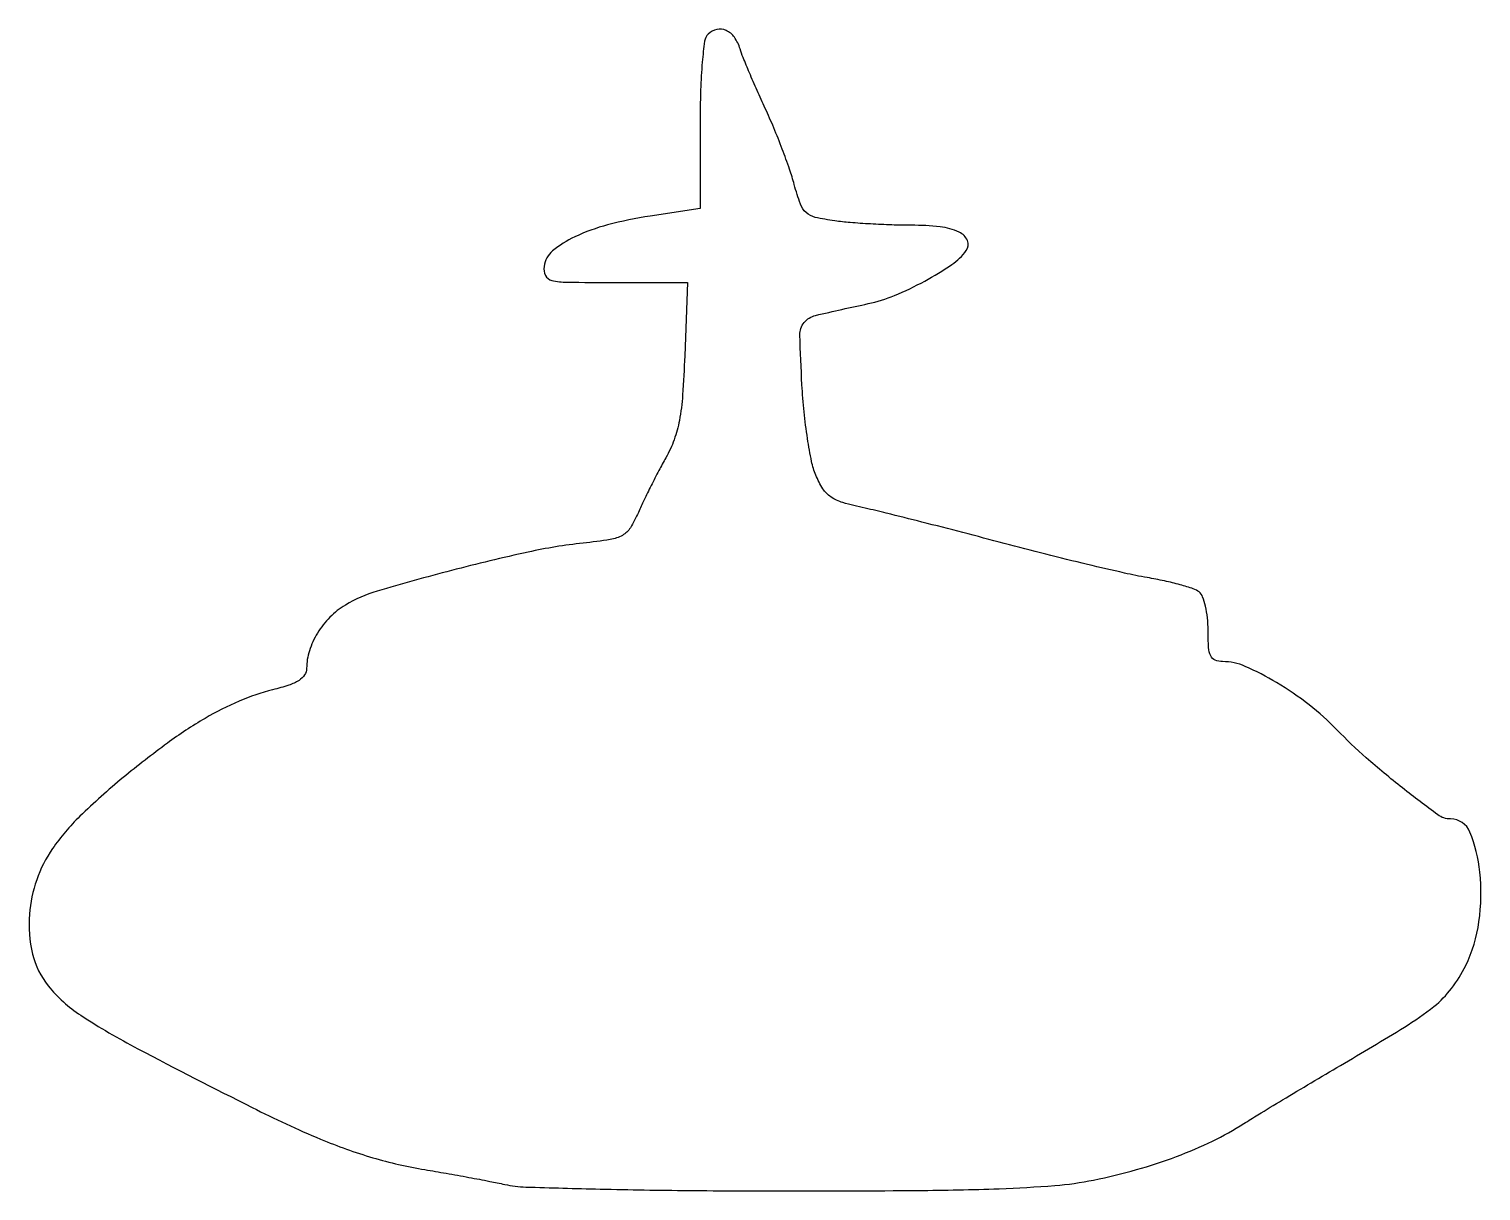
# Model space of a CAD drawing. Extents: x 0 to 203, y 0 to 162.
import ezdxf

# ---------------------------------------------------------------- set-up
doc = ezdxf.new("R2010")
doc.units = 0

msp = doc.modelspace()

# ---------------------------------------------------------------- linework, layer by layer
msp.add_lwpolyline([(95.121855, 161.721855, 0.162935), (94.632701, 160.740407, 0.012884), (94.298263, 157.808268, 0.014725), (94.071539, 153.927317, 0.007226), (94, 148.977607), (94, 137.355213), (87.036381, 136.277345, 0.024899), (81.073074, 135.047682, 0.04721), (76.466243, 133.379138, 0.063332), (73.38538, 131.411623, 0.185817), (72.180449, 129.25, 0.150927), (72.383273, 127.981193, 0.225829), (73.24907, 127.297394, 0.05303), (75.405917, 127.041006, 0.003089), (82.043868, 127), (92.226839, 127), (91.844671, 116.75, -0.008339), (91.549252, 111.278922, -0.028057), (91.09631, 107.72373, -0.040785), (90.365374, 105.02335, -0.04177), (89.210064, 102.5, 0.007111), (88.23217, 100.704141, 0.004654), (87.153844, 98.607869, 0.004681), (86.141107, 96.545322, 0.008947), (85.373165, 94.867214, -0.035), (84.246599, 92.709888, -0.128615), (83.14362, 91.653668, -0.088458), (81.443681, 91.068613, -0.011627), (77.644353, 90.56511, 0.026855), (69.977488, 89.310517, 0.009736), (59.252432, 86.738508, 0.007609), (48.847932, 83.85834, 0.064735), (44.421705, 81.9105, 0.062008), (42.265071, 80.20992, 0.057317), (40.525378, 77.990061, 0.059318), (39.386161, 75.517247, 0.078465), (39, 73.071662, -0.147681), (38.720463, 72.145885, -0.104922), (37.941128, 71.382238, -0.061775), (36.529616, 70.712966, -0.01874), (34.25, 70.052792, 0.040119), (29.572226, 68.478674, 0.031531), (24.796301, 66.065609, 0.025899), (19.53686, 62.599676, 0.013567), (13.350236, 57.782418, 0.02023), (7.31412, 52.389521, 0.049979), (3.48821, 47.859106, 0.065598), (1.267099, 43.490941, 0.065662), (0.254225, 38.697996, 0.078433), (0.698102, 33.120717, 0.111033), (2.88854, 28.667457, 0.078666), (7.4231, 24.564237, 0.024025), (15.426226, 19.87019, 0.003847), (31.38903, 11.666645, 0.017121), (40.955439, 7.246995, 0.028019), (48.23586, 4.650965, 0.030798), (55.536045, 2.980738, -0.002699), (58.5095, 2.474174, -0.002203), (61.685979, 1.900921, -0.002225), (64.604813, 1.347429, -0.005837), (66.69282, 0.916495, 0.046038), (69.637676, 0.551867, 0.002001), (80.025483, 0.269461, 0.00339), (92.361766, 0.067163, 0.00241), (106.19282, 0.000818, 0.001871), (124.381128, 0.069286, 0.007041), (135.781585, 0.315425, 0.010898), (143.576703, 0.763859, 0.030398), (149, 1.528329, 0.018485), (154.986057, 2.979144, 0.021225), (160.574078, 4.813549, 0.022632), (165.626272, 6.978771, 0.02983), (170, 9.424046, -0.005754), (171.963812, 10.649586, -0.001225), (175.409375, 12.733576, -0.001281), (179.414836, 15.128867, -0.001219), (183.5, 17.544173, 0.004385), (192.428037, 22.899365, 0.031078), (196.564667, 25.797873, 0.060852), (199.036012, 28.316538, 0.050924), (201.002852, 31.505891, 0.078192), (202.859039, 37.619447, 0.060483), (202.983726, 44.589548, 0.070925), (201.588327, 50.181462, 0.305134), (198.885872, 52, -0.159932), (197.118264, 52.580235, -0.007874), (192.166703, 56.34524, -0.013722), (187.102182, 60.553293, -0.021327), (183, 64.478728, 0.036566), (179.135407, 67.957681, 0.030541), (174.573143, 71.070665, 0.030741), (170.176682, 73.338569, 0.104069), (167.033244, 74, -0.096804), (165.977058, 74.206421, -0.189718), (165.366118, 74.788248, -0.094414), (165.070371, 75.963375, -0.014571), (165, 78.377555, 0.02627), (164.908115, 80.125211, 0.031056), (164.632812, 81.756917, 0.032506), (164.233256, 83.075491, 0.137595), (163.75, 83.734561, 0.086323), (162.931447, 84.173713, 0.012356), (161.104688, 84.729779, 0.013733), (158.888882, 85.279816, 0.011335), (156.5, 85.747138, -0.012652), (153.292732, 86.38333, -0.003258), (148.15, 87.57465, -0.003314), (142.300001, 89.011084, -0.003366), (136.5, 90.517685, 0.001571), (130.739998, 92.035997, 0.001604), (125.009993, 93.507557, 0.001555), (120.024407, 94.754422, 0.006684), (117.044656, 95.447678, -0.016874), (113.946381, 96.235384, -0.077367), (112.270603, 97.018454, -0.103594), (111.160256, 98.157184, -0.04316), (110.164211, 100.070125, -0.048536), (109.58096, 101.977221, -0.01207), (109.009958, 105.194222, -0.012225), (108.533331, 108.924675, -0.011997), (108.236046, 112.697439, -0.006872), (107.951228, 119.657652, -0.179875), (108.546157, 121.401428, -0.165269), (110.144633, 122.400226, -0.005581), (117.5, 124.043091, 0.04627), (121.166567, 125.181556, 0.025779), (125.391345, 127.196785, 0.024742), (129.17681, 129.497417, 0.088897), (131.192798, 131.463649, 0.26137), (131.346849, 132.867958, 0.18637), (130.22085, 134.027899, 0.080205), (127.537154, 134.775452, 0.027907), (123.517127, 135, -0.008211), (120.802526, 135.04458, -0.006063), (117.800835, 135.179654, -0.00613), (114.966685, 135.376535, -0.013651), (112.817131, 135.611587, -0.021297), (110.083579, 136.10563, -0.128241), (108.81183, 136.762036, -0.125205), (108.007435, 137.963133, -0.019916), (107.160467, 140.689848, 0.01802), (106.50321, 142.834479, 0.007672), (105.476738, 145.657385, 0.00758), (104.288626, 148.638413, 0.009867), (103.106222, 151.328261, -0.00407), (101.962946, 153.849342, -0.004418), (100.892354, 156.320852, -0.004162), (100.011617, 158.453688, -0.021466), (99.585248, 159.657619, 0.079701), (98.791216, 161.274448, 0.131256), (97.627893, 162.242833, 0.164238), (96.327791, 162.383287, 0.142821)], format="xyb", close=True)

doc.saveas('drawing.dxf')
